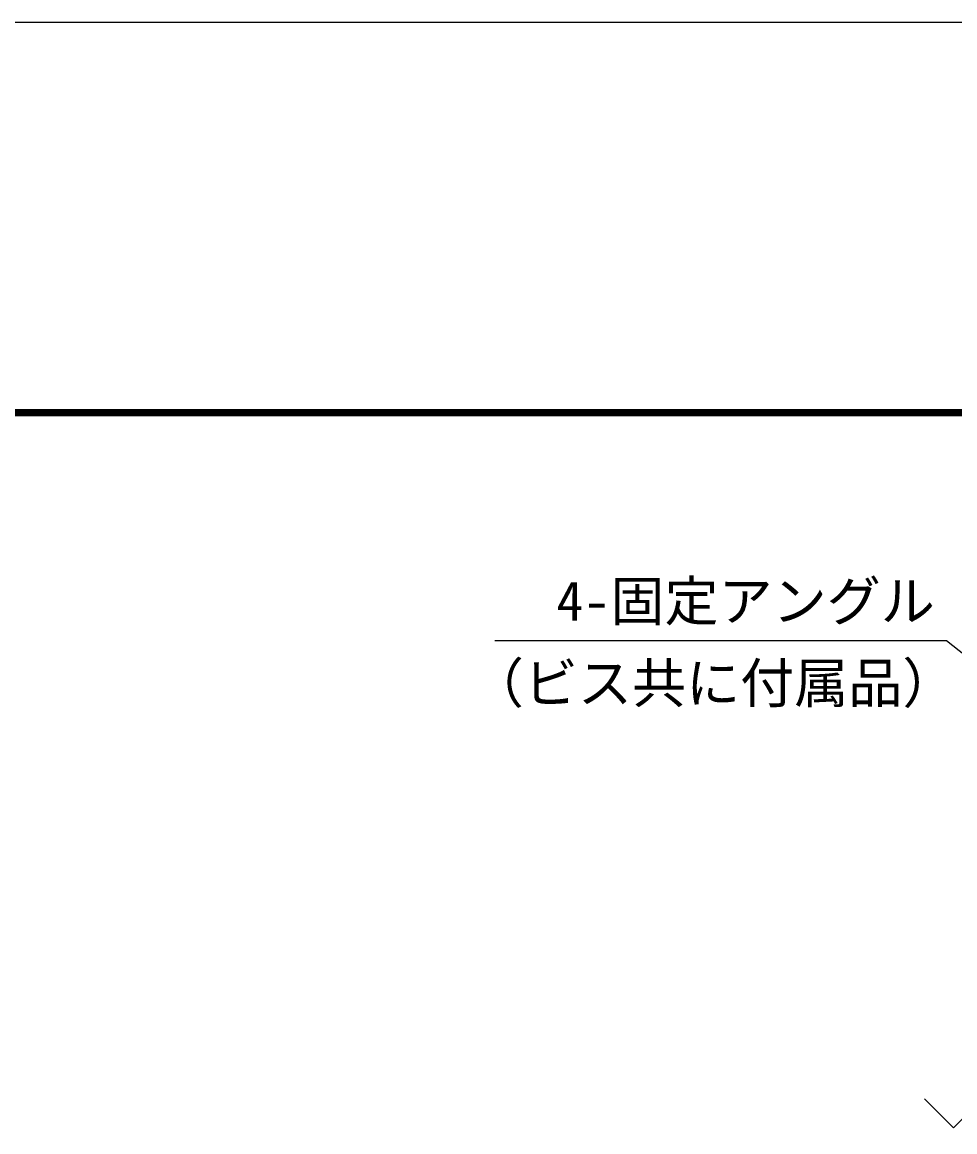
# Model space of a CAD drawing. Units: millimetres, scale not verified. Extents: x -23334 to 8910, y -6308 to 6308.
# Drawn here: x -852 to 441, y 4767 to 6308 of the extents above; entities that cross this region are included whole.
import ezdxf
from ezdxf.enums import TextEntityAlignment as Align

# ---------------------------------------------------------------- set-up
doc = ezdxf.new("R2010")
doc.units = ezdxf.units.MM
doc.header["$LTSCALE"] = 30
for name, color, linetype, lineweight in [('0-D_07', 7, 'Continuous', 25), ('1-0_29', 3, 'Continuous', 25), ('1-6_28', 4, 'Continuous', 25), ('1-B_図面枠', 7, 'Continuous', 25), ('1-C_Axis_waku', 7, 'Continuous', 25)]:
    doc.layers.add(name, color=color, linetype=linetype, lineweight=lineweight)
doc.styles.add('ＭＳ ゴシック', font='')
doc.styles.get('ＭＳ ゴシック').set_extended_font_data('MS Gothic')

msp = doc.modelspace()

# ---------------------------------------------------------------- linework, layer by layer
at = {"layer": '1-0_29', "color": 7}
msp.add_lwpolyline([(399.25, 4812.98), (439.25, 4772.98), (519.25, 4852.98), (559.25, 4812.98)], dxfattribs=at)
at = {"layer": '1-6_28'}
for p, q in [((429.63, 5449), (-196.64, 5449)), ((630.82, 5288.89), (429.63, 5449))]:
    msp.add_line(p, q, dxfattribs=at)
at = {"layer": '1-B_図面枠'}
msp.add_lwpolyline([(-8910, -6307.5), (-8910, 6307.5), (8910, 6307.5), (8910, -6307.5)], close=True, dxfattribs=at)
at = {"layer": '1-C_Axis_waku'}
for p, q in [((-7778.4, 5769.9), (8408.4, 5769.9)), ((-7777.8, 5769.3), (8407.8, 5769.3)), ((-7777.2, 5768.7), (8407.2, 5768.7)), ((-7776.6, 5768.1), (8406.6, 5768.1)), ((-7776, 5767.5), (8406, 5767.5)), ((-7775.4, 5766.9), (8405.4, 5766.9)), ((-7774.8, 5766.3), (8404.8, 5766.3)), ((-7774.2, 5765.7), (8404.2, 5765.7)), ((-7773.6, 5765.1), (8403.6, 5765.1)), ((-7773, 5764.5), (8403, 5764.5)), ((-7772.4, 5763.9), (8402.4, 5763.9)), ((-7771.8, 5763.3), (8401.8, 5763.3)), ((-7771.2, 5762.7), (8401.2, 5762.7)), ((-7770.6, 5762.1), (8400.6, 5762.1)), ((-7770, 5761.5), (8400, 5761.5))]:
    msp.add_line(p, q, dxfattribs=at)

# ---------------------------------------------------------------- texts
at = {"layer": '0-D_07', "color": 4, "style": 'ＭＳ ゴシック'}
for s, p in [('4-固定アングル', (-111.36, 5460.08)), ('（ビス共に付属品）', (-231.52, 5346.24))]:
    msp.add_text(s, height=54.99, dxfattribs=at).set_placement(p, align=Align.BOTTOM_LEFT)

doc.saveas('drawing.dxf')
